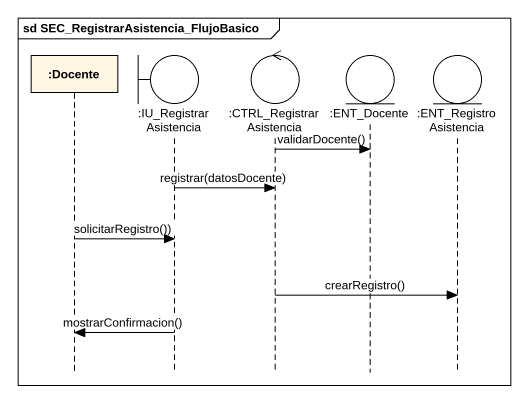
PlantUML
@startuml
mainframe sd SEC_RegistrarAsistencia_FlujoBasico
hide footbox
participant ":Docente" as Docente
boundary ":IU_RegistrarAsistencia" as IU_RegistrarAsistencia
control ":CTRL_RegistrarAsistencia" as CTRL_RegistrarAsistencia
entity ":ENT_Docente" as ENT_Docente
entity ":ENT_RegistroAsistencia" as ENT_RegistroAsistencia

CTRL_RegistrarAsistencia -> ENT_Docente : validarDocente()
IU_RegistrarAsistencia -> CTRL_RegistrarAsistencia : registrar(datosDocente)
Docente -> IU_RegistrarAsistencia : solicitarRegistro())
CTRL_RegistrarAsistencia -> ENT_RegistroAsistencia : crearRegistro()
IU_RegistrarAsistencia -> Docente : mostrarConfirmacion()
@enduml
